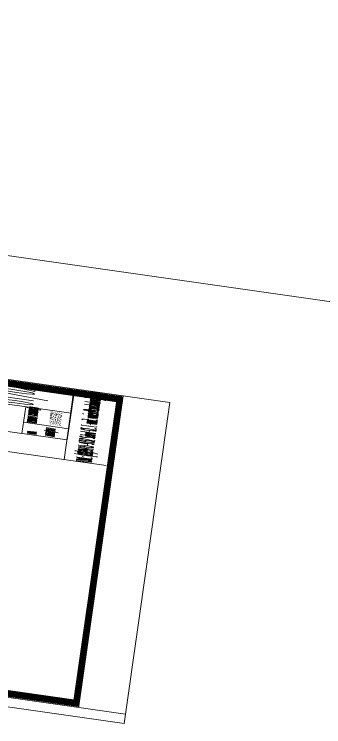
# Model space of a CAD drawing. Header units: millimetres. Extents: x -361192058 to 101130107379, y -14071650034 to 19218552450.
# Drawn here: x -135029 to -134753, y 44143 to 44776 of the extents above; entities that cross this region are included whole.
import ezdxf
from ezdxf.enums import TextEntityAlignment as Align

# ---------------------------------------------------------------- set-up
doc = ezdxf.new("R2010")
doc.units = ezdxf.units.MM
doc.header["$LTSCALE"] = 0.5
for name, color, linetype in [('02', 2, 'Continuous'), ('14-04-Texto-04', 3, 'Continuous'), ('CERAMICA', 8, 'Continuous'), ('CERC02', 3, 'Continuous'), ('TEXT', 2, 'Continuous'), ('TEXTO2', 3, 'Continuous')]:
    doc.layers.add(name, color=color, linetype=linetype)
doc.styles.add('ROMAND', font='romand', dxfattribs={"height": 0.3})
doc.styles.add('ROMANS', font='romans', dxfattribs={"height": 0.1})
doc.styles.add('SANSSERIF', font='sas_____.pfb', dxfattribs={"height": 1})
doc.styles.get("Standard").update_dxf_attribs({"font": 'txt.shx', "height": 0.12})

# ---------------------------------------------------------------- blocks, each defined once
blk = doc.blocks.new('APROVADO QUADRA 21.2 MBVII')
at = {"lineweight": 18}
blk.add_lwpolyline([(4623.377, 2512.921), (4823.292, 2512.921), (4823.292, 2355.028), (4623.377, 2355.028)], close=True, dxfattribs=at)
at = {"layer": '02', "lineweight": 18}
blk.add_line((4785.597, 2455.268), (4785.597, 2434.705), dxfattribs=at)
blk.add_lwpolyline([(4738.272, 2433.893), (4799.472, 2433.893), (4799.472, 2478.443), (4738.272, 2478.443)], close=True, dxfattribs=at)
at = {"layer": '02', "lineweight": 18, "const_width": 0.1}
blk.add_lwpolyline([(4739.022, 2434.643), (4798.722, 2434.643), (4798.722, 2477.693), (4739.022, 2477.693)], close=True, dxfattribs=at)
at = {"layer": '02', "lineweight": 18}
blk.add_lwpolyline([(4738.272, 2433.893), (4736.397, 2433.893), (4736.397, 2453.393), (4738.272, 2455.268), (4739.022, 2455.268)], dxfattribs=at)
at = {"layer": '14-04-Texto-04', "lineweight": 18}
blk.add_line((4794.702, 2437.269), (4794.702, 2435.335), dxfattribs=at)
at = {"layer": 'CERAMICA', "lineweight": 18}
blk.add_line((4791.632, 2435.335), (4791.632, 2436.02), dxfattribs=at)
at = {"layer": 'CERC02', "lineweight": 18}
for p, q in [((4789.437, 2435.335), (4789.437, 2437.269)), ((4789.437, 2436.02), (4794.702, 2436.02)), ((4785.597, 2435.342), (4798.722, 2435.342)), ((4798.717, 2435.335), (4789.437, 2435.335))]:
    blk.add_line(p, q, dxfattribs=at)
at = {"color": 0, "lineweight": 13, "flags": 8}
for p in [(4700.725, 2280.113), (4699.574, 2277.896), (4702.355, 2276.195), (4703.672, 2274.085), (4699.844, 2272.219), (4703.049, 2270.137), (4703.088, 2267.98), (4700.652, 2261.522), (4700.701, 2257.159)]:
    blk.add_attdef('NIVEL', p, '', height=0.075, dxfattribs=at)
for rotation, width, p in [(90, 0.8, (4700.821, 2275.752)), (270, 0.6, (4703.844, 2274.902)), (90, 0.8, (4701.557, 2268.502)), (180, 0.6, (4651.182, 2236.193))]:
    blk.add_attdef('$PORTA', text='', height=0.09, rotation=rotation, dxfattribs=dict(at, width=width)).set_placement(p, align=Align.MIDDLE)
for p in [(4654.176, 2240.463), (4648.499, 2240.192), (4633.439, 2239.336), (4637.801, 2239.384), (4656.392, 2239.312), (4652.475, 2237.682), (4646.417, 2236.988), (4644.26, 2236.949), (4650.365, 2236.365)]:
    blk.add_attdef('NIVEL', p, '', height=0.075, rotation=270, dxfattribs=at)
at = {"color": 0, "lineweight": 13, "width": 0.8, "flags": 8}
for p in [(4652.032, 2239.216), (4644.782, 2238.479)]:
    blk.add_attdef('$PORTA', text='', height=0.09, dxfattribs=at).set_placement(p, align=Align.MIDDLE)
at = {"layer": 'TEXT', "lineweight": 18, "style": 'SANSSERIF'}
blk.add_text('LIVIA MONTEIRO', height=0.1768, dxfattribs=at).set_placement((4791.987, 2435.641), align=Align.TOP_LEFT)
at = {"layer": 'TEXTO2', "lineweight": 18, "style": 'ROMANS'}
for s, height, p in [('01/02', 0.6343, (4795.023, 2436.552)), ('DATA', 0.1378, (4789.584, 2435.942)), ('DESENHO E COLABORAÇÃO', 0.1378, (4791.816, 2435.966)), ('AGOSTO/2017', 0.1378, (4789.688, 2435.671))]:
    blk.add_text(s, height=height, dxfattribs=at).set_placement(p, align=Align.TOP_LEFT)
at = {"layer": 'TEXTO2', "lineweight": 18, "style": 'ROMAND'}
blk.add_text('FONE: (88)99415-9752 Sobral-CE. E-mail: raniere@construtorajrc.com', height=0.22856, dxfattribs=at).set_placement((4785.606, 2435.042), align=Align.MIDDLE_LEFT)

msp = doc.modelspace()

# ---------------------------------------------------------------- block references
at = {"layer": '02', "color": 0, "lineweight": 30, "xscale": -4.574818403918471, "yscale": -59.40450511825884, "zscale": 4.574818403918471, "rotation": 261.8606972171988}
msp.add_blockref('APROVADO QUADRA 21.2 MBVII', (5129.041, 2225.201), dxfattribs=at)

doc.saveas('drawing.dxf')
